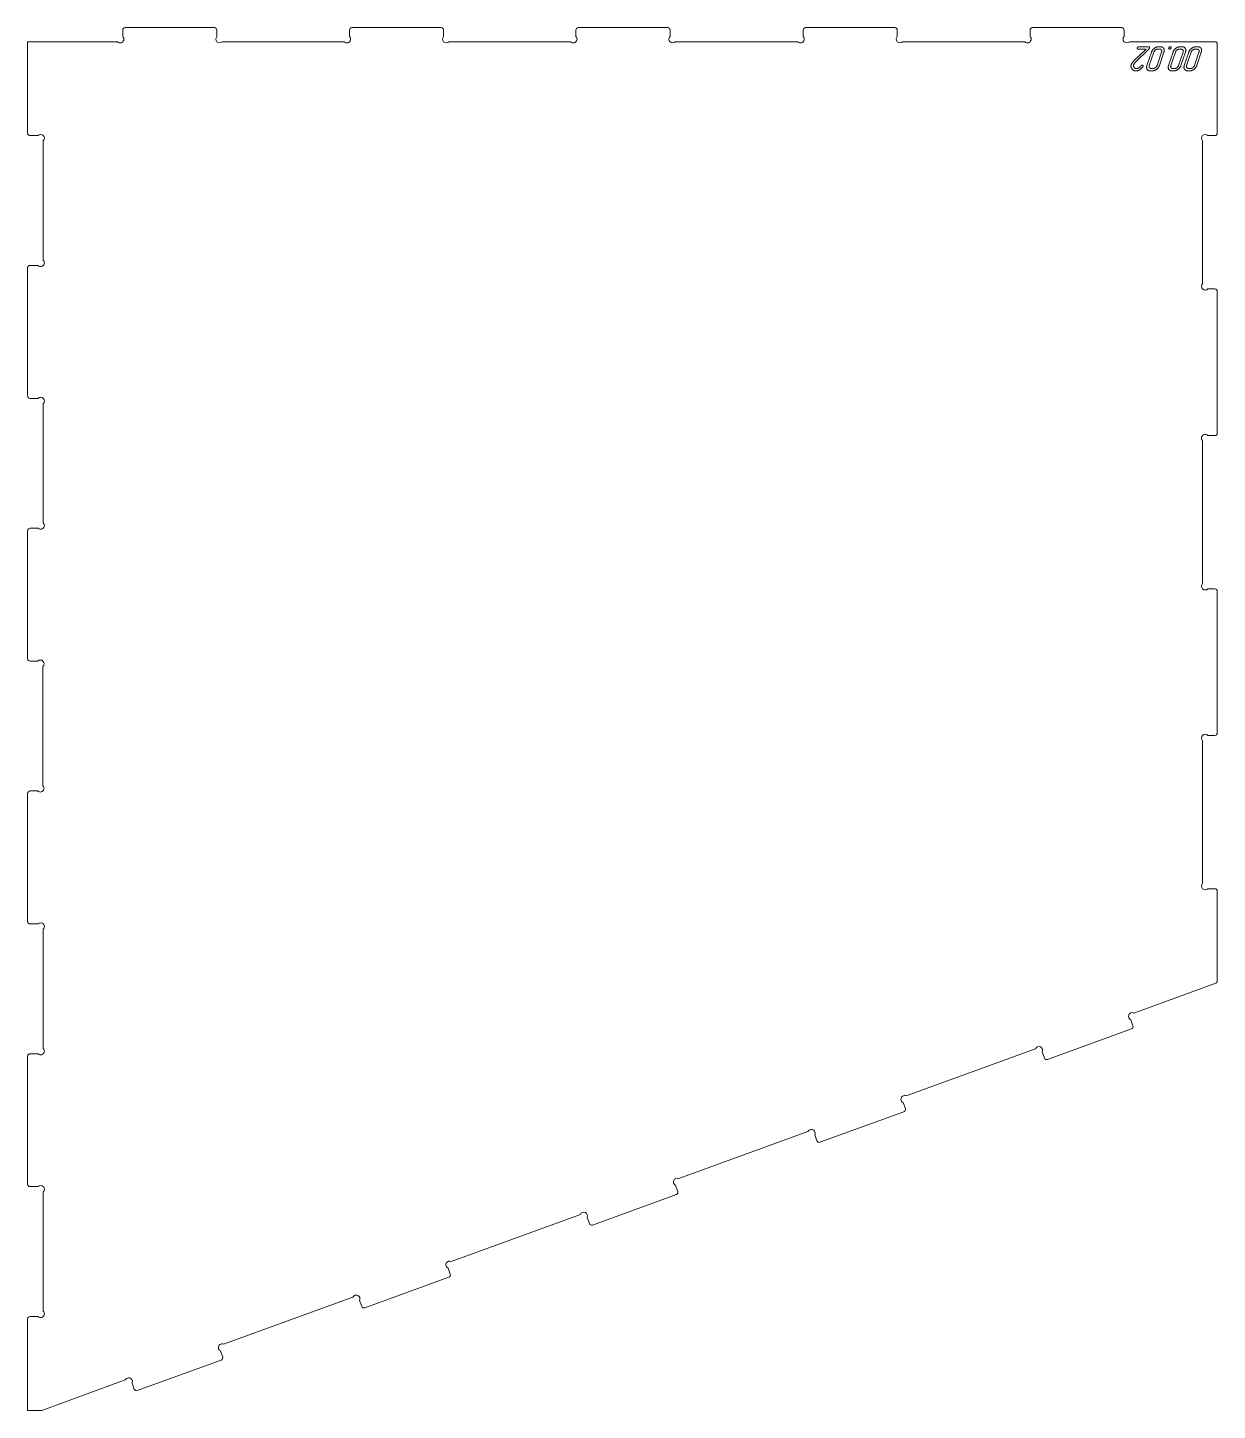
# Model space of a CAD drawing. Header units: millimetres. Extents: x 20 to 1394, y -707 to -10.
# Drawn here: x 546 to 1051, y -598 to -10 of the extents above; entities that cross this region are included whole.
import ezdxf

# ---------------------------------------------------------------- set-up
doc = ezdxf.new("R2010")
doc.units = ezdxf.units.MM
doc.layers.add('Cut', color=7, linetype='Continuous', lineweight=0)
doc.layers.add('Mark', color=7, linetype='Continuous', lineweight=0)

msp = doc.modelspace()

# ---------------------------------------------------------------- linework, layer by layer
at = {"layer": 'Cut'}
msp.add_lwpolyline([(545.73, -16.18), (583.89, -16.18, 1), (586.13, -13.93), (586.13, -11.18, -0.414214), (587.13, -10.18), (625.13, -10.18, -0.414214), (626.13, -11.18), (626.13, -13.93, 1), (628.38, -16.18), (680.29, -16.18, 1), (682.53, -13.93), (682.53, -11.18, -0.414214), (683.53, -10.18), (721.53, -10.18, -0.414214), (722.53, -11.18), (722.53, -13.93, 1), (724.78, -16.18), (776.49, -16.18, 1), (778.73, -13.93), (778.73, -11.18, -0.414214), (779.73, -10.18), (817.73, -10.18, -0.414214), (818.73, -11.18), (818.73, -13.93, 1), (820.98, -16.18), (873.09, -16.18, 1), (875.33, -13.93), (875.33, -11.18, -0.414214), (876.33, -10.18), (914.33, -10.18, -0.414214), (915.33, -11.18), (915.33, -13.93, 1), (917.58, -16.18), (969.49, -16.18, 1), (971.73, -13.93), (971.73, -11.18, -0.414214), (972.73, -10.18), (1010.73, -10.18, -0.414214), (1011.73, -11.18), (1011.73, -13.93, 1), (1013.98, -16.18), (1050.33, -16.18, -0.414214), (1051.33, -17.18), (1051.33, -55.08, -0.414214), (1050.33, -56.08), (1047.33, -56.08, 1), (1045.08, -58.32), (1045.08, -119.03, 1), (1047.33, -121.28), (1050.33, -121.28, -0.414214), (1051.33, -122.28), (1051.33, -182.58, -0.414214), (1050.33, -183.58), (1047.33, -183.58, 1), (1045.08, -185.82), (1045.08, -246.53, 1), (1047.33, -248.78), (1050.33, -248.78, -0.414214), (1051.33, -249.78), (1051.33, -310.08, -0.414214), (1050.33, -311.08), (1047.33, -311.08, 1), (1045.08, -313.32), (1045.08, -374.03, 1), (1047.33, -376.28), (1050.33, -376.28, -0.414214), (1051.33, -377.28), (1051.33, -415.48, -0.315299), (1050.67, -416.42), (1015.85, -429.09, 1), (1014.51, -431.97), (1015.46, -434.56, -0.414214), (1014.86, -435.84), (979.15, -448.83, -0.414214), (977.87, -448.24), (976.93, -445.65, 1), (974.05, -444.31), (919.15, -464.29, 1), (917.8, -467.17), (918.75, -469.76, -0.414214), (918.15, -471.04), (882.44, -484.03, -0.414214), (881.16, -483.44), (880.22, -480.85, 1), (877.34, -479.51), (822.44, -499.49, 1), (821.09, -502.37), (822.04, -504.95, -0.414213), (821.44, -506.24), (785.73, -519.23, -0.414214), (784.45, -518.64), (783.51, -516.05, 1), (780.63, -514.7), (725.73, -534.69, 1), (724.39, -537.56), (725.33, -540.15, -0.414214), (724.73, -541.44), (689.02, -554.43, -0.414214), (687.74, -553.83), (686.8, -551.25, 1), (683.92, -549.9), (629.02, -569.89, 1), (627.68, -572.76), (628.62, -575.35, -0.414214), (628.02, -576.63), (592.31, -589.63, -0.414214), (591.03, -589.03), (590.09, -586.44, 1), (587.21, -585.1), (551.73, -598.02), (545.73, -598.02), (545.73, -559.12, -0.414214), (546.73, -558.12), (550.14, -558.12, 1), (552.38, -555.87), (552.38, -505.16, 1), (550.14, -502.92), (546.73, -502.92, -0.414214), (545.73, -501.92), (545.73, -447.41, -0.414214), (546.73, -446.41), (550.14, -446.41, 1), (552.38, -444.16), (552.38, -393.45, 1), (550.14, -391.21), (546.73, -391.21, -0.414214), (545.73, -390.21), (545.73, -335.7, -0.414214), (546.73, -334.7), (549.99, -334.7, 1), (552.23, -332.45), (552.23, -281.74, 1), (549.99, -279.5), (546.73, -279.5, -0.414213), (545.73, -278.5), (545.73, -223.99, -0.414214), (546.73, -222.99), (550.14, -222.99, 1), (552.38, -220.74), (552.38, -170.03, 1), (550.14, -167.79), (546.73, -167.79, -0.414214), (545.73, -166.79), (545.73, -112.28, -0.414214), (546.73, -111.28), (550.14, -111.28, 1), (552.38, -109.03), (552.38, -58.32, 1), (550.14, -56.08), (546.73, -56.08, -0.414214), (545.73, -55.08)], format="xyb", close=True, dxfattribs=at)
at = {"layer": 'Mark'}
for points in [[(1022.3, -19.12), (1022.34, -19.08), (1022.37, -19.03), (1022.41, -18.99), (1022.44, -18.95), (1022.46, -18.91), (1022.48, -18.88), (1022.5, -18.84), (1022.52, -18.8), (1022.53, -18.74), (1022.55, -18.68), (1022.56, -18.63), (1022.56, -18.58), (1022.56, -18.53), (1022.55, -18.49), (1022.54, -18.45), (1022.52, -18.41), (1022.5, -18.38), (1022.48, -18.36), (1022.44, -18.33), (1022.4, -18.31), (1022.36, -18.3), (1022.31, -18.29), (1022.26, -18.28), (1022.2, -18.28), (1017.93, -18.28), (1017.87, -18.28), (1017.81, -18.29), (1017.75, -18.3), (1017.7, -18.31), (1017.64, -18.33), (1017.6, -18.35), (1017.55, -18.38), (1017.51, -18.41), (1017.46, -18.44), (1017.43, -18.48), (1017.39, -18.52), (1017.36, -18.56), (1017.33, -18.61), (1017.3, -18.67), (1017.27, -18.72), (1017.25, -18.78), (1017.23, -18.84), (1017.22, -18.9), (1017.21, -18.95), (1017.21, -19), (1017.21, -19.05), (1017.22, -19.09), (1017.23, -19.12), (1017.25, -19.16), (1017.27, -19.19), (1017.3, -19.21), (1017.34, -19.23), (1017.38, -19.25), (1017.42, -19.26), (1017.47, -19.27), (1017.53, -19.28), (1017.59, -19.28), (1021.04, -19.28), (1015.76, -24.44), (1015.67, -24.53), (1015.58, -24.63), (1015.49, -24.72), (1015.41, -24.82), (1015.33, -24.91), (1015.26, -25.01), (1015.19, -25.11), (1015.12, -25.2), (1015.06, -25.3), (1015, -25.39), (1014.95, -25.49), (1014.9, -25.59), (1014.85, -25.68), (1014.81, -25.78), (1014.77, -25.88), (1014.74, -25.98), (1014.71, -26.04), (1014.69, -26.11), (1014.68, -26.17), (1014.66, -26.24), (1014.65, -26.3), (1014.63, -26.36), (1014.62, -26.42), (1014.62, -26.48), (1014.61, -26.54), (1014.61, -26.59), (1014.61, -26.65), (1014.61, -26.71), (1014.61, -26.76), (1014.61, -26.81), (1014.62, -26.86), (1014.63, -26.92), (1014.64, -26.96), (1014.65, -27.01), (1014.66, -27.06), (1014.68, -27.11), (1014.7, -27.15), (1014.72, -27.2), (1014.74, -27.24), (1014.76, -27.28), (1014.79, -27.32), (1014.82, -27.36), (1014.85, -27.4), (1014.88, -27.44), (1014.92, -27.48), (1014.95, -27.51), (1014.99, -27.55), (1015.03, -27.58), (1015.07, -27.65), (1015.11, -27.72), (1015.16, -27.78), (1015.2, -27.84), (1015.25, -27.9), (1015.3, -27.96), (1015.34, -28.01), (1015.39, -28.06), (1015.45, -28.11), (1015.5, -28.16), (1015.55, -28.2), (1015.61, -28.24), (1015.66, -28.28), (1015.72, -28.32), (1015.78, -28.35), (1015.84, -28.39), (1015.9, -28.41), (1015.96, -28.44), (1016.03, -28.47), (1016.09, -28.49), (1016.16, -28.51), (1016.23, -28.52), (1016.3, -28.54), (1016.37, -28.55), (1016.44, -28.56), (1016.51, -28.57), (1016.59, -28.57), (1016.66, -28.57), (1016.68, -28.58), (1016.69, -28.58), (1016.69, -28.58), (1016.7, -28.58), (1016.76, -28.57), (1016.88, -28.57), (1017, -28.56), (1017.12, -28.55), (1017.23, -28.53), (1017.35, -28.51), (1017.46, -28.48), (1017.57, -28.45), (1017.69, -28.42), (1017.8, -28.38), (1017.9, -28.33), (1018.01, -28.29), (1018.12, -28.23), (1018.22, -28.18), (1018.33, -28.12), (1018.43, -28.05), (1018.53, -27.98), (1018.63, -27.91), (1018.73, -27.83), (1018.82, -27.75), (1018.92, -27.66), (1019.02, -27.57), (1019.11, -27.47), (1019.2, -27.37), (1019.29, -27.27), (1019.38, -27.16), (1019.47, -27.04), (1019.56, -26.93), (1019.6, -26.87), (1019.62, -26.84), (1019.63, -26.82), (1019.64, -26.82), (1019.64, -26.82), (1019.64, -26.82), (1019.64, -26.81), (1019.65, -26.79), (1019.67, -26.76), (1019.69, -26.73), (1019.71, -26.7), (1019.72, -26.67), (1019.74, -26.64), (1019.75, -26.61), (1019.75, -26.61), (1019.75, -26.6), (1019.75, -26.6), (1019.75, -26.6), (1019.76, -26.58), (1019.77, -26.55), (1019.78, -26.52), (1019.78, -26.48), (1019.79, -26.46), (1019.79, -26.43), (1019.79, -26.4), (1019.79, -26.37), (1019.79, -26.35), (1019.79, -26.33), (1019.78, -26.3), (1019.77, -26.28), (1019.76, -26.26), (1019.75, -26.24), (1019.74, -26.23), (1019.73, -26.21), (1019.71, -26.2), (1019.7, -26.18), (1019.68, -26.17), (1019.66, -26.16), (1019.63, -26.15), (1019.61, -26.14), (1019.58, -26.13), (1019.56, -26.12), (1019.53, -26.12), (1019.5, -26.12), (1019.47, -26.11), (1019.43, -26.11), (1019.41, -26.11), (1019.4, -26.11), (1019.4, -26.11), (1019.35, -26.11), (1019.31, -26.12), (1019.27, -26.13), (1019.22, -26.14), (1019.18, -26.15), (1019.14, -26.17), (1019.1, -26.19), (1019.06, -26.22), (1019.02, -26.24), (1018.99, -26.27), (1018.95, -26.31), (1018.91, -26.34), (1018.88, -26.38), (1018.84, -26.43), (1018.84, -26.43), (1018.84, -26.43), (1018.84, -26.43), (1018.82, -26.45), (1018.79, -26.49), (1018.73, -26.57), (1018.67, -26.64), (1018.6, -26.71), (1018.54, -26.78), (1018.48, -26.84), (1018.42, -26.91), (1018.35, -26.97), (1018.29, -27.02), (1018.23, -27.07), (1018.16, -27.13), (1018.1, -27.17), (1018.04, -27.22), (1017.97, -27.26), (1017.91, -27.3), (1017.84, -27.34), (1017.78, -27.37), (1017.71, -27.4), (1017.65, -27.43), (1017.58, -27.46), (1017.51, -27.48), (1017.45, -27.5), (1017.38, -27.52), (1017.31, -27.53), (1017.25, -27.54), (1017.18, -27.55), (1017.11, -27.56), (1017.04, -27.56), (1017.01, -27.56), (1017, -27.56), (1016.99, -27.56), (1016.98, -27.56), (1016.93, -27.56), (1016.84, -27.55), (1016.75, -27.54), (1016.67, -27.53), (1016.58, -27.51), (1016.5, -27.49), (1016.42, -27.46), (1016.35, -27.43), (1016.28, -27.39), (1016.21, -27.35), (1016.14, -27.3), (1016.08, -27.25), (1016.02, -27.19), (1015.96, -27.13), (1015.91, -27.06), (1015.86, -27), (1015.82, -26.92), (1015.78, -26.85), (1015.75, -26.78), (1015.73, -26.7), (1015.71, -26.62), (1015.7, -26.54), (1015.69, -26.46), (1015.69, -26.38), (1015.69, -26.29), (1015.71, -26.21), (1015.72, -26.12), (1015.75, -26.03), (1015.76, -25.98), (1015.77, -25.96), (1015.78, -25.94), (1015.8, -25.87), (1015.83, -25.8), (1015.86, -25.74), (1015.9, -25.67), (1015.93, -25.6), (1015.97, -25.54), (1016.02, -25.47), (1016.07, -25.4), (1016.12, -25.33), (1016.17, -25.27), (1016.23, -25.2), (1016.29, -25.13), (1016.35, -25.06), (1016.42, -25)], [(1022.93, -28.57), (1023.64, -28.57), (1023.76, -28.57), (1023.88, -28.56), (1023.99, -28.54), (1024.11, -28.53), (1024.23, -28.5), (1024.34, -28.47), (1024.46, -28.44), (1024.57, -28.4), (1024.69, -28.36), (1024.8, -28.31), (1024.92, -28.25), (1025.03, -28.19), (1025.15, -28.13), (1025.26, -28.06), (1025.37, -27.98), (1025.48, -27.9), (1025.59, -27.81), (1025.7, -27.73), (1025.8, -27.64), (1025.9, -27.55), (1025.99, -27.45), (1026.08, -27.36), (1026.16, -27.26), (1026.24, -27.16), (1026.31, -27.06), (1026.38, -26.95), (1026.45, -26.85), (1026.51, -26.74), (1026.56, -26.63), (1026.61, -26.51), (1026.66, -26.4), (1026.7, -26.28), (1028.64, -20.57), (1028.68, -20.45), (1028.71, -20.34), (1028.74, -20.22), (1028.76, -20.11), (1028.77, -20), (1028.78, -19.9), (1028.78, -19.79), (1028.78, -19.69), (1028.77, -19.59), (1028.75, -19.49), (1028.73, -19.4), (1028.7, -19.3), (1028.66, -19.21), (1028.62, -19.12), (1028.58, -19.04), (1028.53, -18.95), (1028.47, -18.87), (1028.41, -18.79), (1028.34, -18.72), (1028.27, -18.66), (1028.2, -18.6), (1028.12, -18.54), (1028.04, -18.49), (1027.96, -18.45), (1027.87, -18.41), (1027.78, -18.38), (1027.68, -18.35), (1027.58, -18.32), (1027.47, -18.31), (1027.36, -18.29), (1027.25, -18.28), (1027.14, -18.28), (1026.42, -18.28), (1026.3, -18.28), (1026.18, -18.29), (1026.06, -18.31), (1025.95, -18.32), (1025.83, -18.35), (1025.71, -18.38), (1025.59, -18.41), (1025.48, -18.45), (1025.36, -18.49), (1025.25, -18.54), (1025.13, -18.6), (1025.02, -18.66), (1024.9, -18.72), (1024.79, -18.79), (1024.68, -18.87), (1024.57, -18.95), (1024.46, -19.03), (1024.35, -19.12), (1024.25, -19.21), (1024.15, -19.3), (1024.06, -19.39), (1023.97, -19.49), (1023.89, -19.59), (1023.81, -19.69), (1023.74, -19.79), (1023.67, -19.89), (1023.6, -20), (1023.54, -20.11), (1023.49, -20.22), (1023.43, -20.33), (1023.39, -20.45), (1023.34, -20.57), (1021.4, -26.28), (1021.36, -26.4), (1021.33, -26.52), (1021.31, -26.63), (1021.29, -26.74), (1021.28, -26.85), (1021.27, -26.95), (1021.27, -27.06), (1021.27, -27.16), (1021.28, -27.26), (1021.3, -27.36), (1021.32, -27.45), (1021.35, -27.55), (1021.38, -27.64), (1021.43, -27.73), (1021.47, -27.82), (1021.52, -27.9), (1021.58, -27.98), (1021.64, -28.06), (1021.71, -28.13), (1021.78, -28.19), (1021.85, -28.25), (1021.93, -28.31), (1022.01, -28.36), (1022.1, -28.4), (1022.19, -28.44), (1022.28, -28.47), (1022.38, -28.5), (1022.48, -28.53), (1022.59, -28.54), (1022.69, -28.56), (1022.81, -28.57)], [(1023.27, -27.57), (1023.98, -27.57), (1024.04, -27.57), (1024.11, -27.56), (1024.17, -27.55), (1024.24, -27.54), (1024.3, -27.53), (1024.37, -27.51), (1024.43, -27.5), (1024.5, -27.47), (1024.56, -27.45), (1024.63, -27.42), (1024.69, -27.39), (1024.75, -27.35), (1024.82, -27.32), (1024.88, -27.28), (1024.94, -27.23), (1025.01, -27.19), (1025.07, -27.14), (1025.13, -27.09), (1025.19, -27.04), (1025.24, -26.99), (1025.29, -26.94), (1025.34, -26.88), (1025.39, -26.83), (1025.43, -26.77), (1025.48, -26.72), (1025.51, -26.66), (1025.55, -26.6), (1025.58, -26.54), (1025.62, -26.47), (1025.65, -26.41), (1025.67, -26.35), (1025.7, -26.28), (1027.64, -20.57), (1027.66, -20.5), (1027.68, -20.44), (1027.69, -20.37), (1027.7, -20.31), (1027.71, -20.25), (1027.71, -20.19), (1027.71, -20.13), (1027.71, -20.08), (1027.7, -20.02), (1027.69, -19.97), (1027.68, -19.91), (1027.67, -19.86), (1027.65, -19.81), (1027.62, -19.76), (1027.6, -19.71), (1027.57, -19.66), (1027.54, -19.61), (1027.5, -19.57), (1027.46, -19.53), (1027.43, -19.49), (1027.39, -19.46), (1027.34, -19.43), (1027.3, -19.4), (1027.25, -19.38), (1027.2, -19.35), (1027.15, -19.34), (1027.1, -19.32), (1027.04, -19.31), (1026.98, -19.3), (1026.92, -19.29), (1026.86, -19.28), (1026.8, -19.28), (1026.08, -19.28), (1026.01, -19.28), (1025.95, -19.29), (1025.88, -19.3), (1025.82, -19.31), (1025.75, -19.32), (1025.69, -19.34), (1025.62, -19.35), (1025.55, -19.38), (1025.49, -19.4), (1025.42, -19.43), (1025.36, -19.46), (1025.3, -19.49), (1025.23, -19.53), (1025.17, -19.57), (1025.1, -19.61), (1025.04, -19.66), (1024.98, -19.71), (1024.92, -19.76), (1024.86, -19.81), (1024.81, -19.86), (1024.75, -19.91), (1024.71, -19.96), (1024.66, -20.02), (1024.61, -20.07), (1024.57, -20.13), (1024.53, -20.19), (1024.5, -20.25), (1024.46, -20.31), (1024.43, -20.37), (1024.4, -20.44), (1024.38, -20.5), (1024.35, -20.57), (1022.41, -26.28), (1022.39, -26.35), (1022.37, -26.41), (1022.36, -26.48), (1022.35, -26.54), (1022.34, -26.6), (1022.34, -26.66), (1022.33, -26.72), (1022.34, -26.77), (1022.34, -26.83), (1022.35, -26.89), (1022.37, -26.94), (1022.38, -26.99), (1022.4, -27.04), (1022.43, -27.09), (1022.45, -27.14), (1022.48, -27.19), (1022.51, -27.24), (1022.55, -27.28), (1022.59, -27.32), (1022.63, -27.36), (1022.67, -27.39), (1022.71, -27.42), (1022.76, -27.45), (1022.8, -27.47), (1022.85, -27.5), (1022.91, -27.51), (1022.96, -27.53), (1023.02, -27.54), (1023.08, -27.55), (1023.14, -27.56), (1023.2, -27.57)], [(1032.08, -28.57), (1032.8, -28.57), (1032.91, -28.57), (1033.03, -28.56), (1033.15, -28.54), (1033.27, -28.53), (1033.38, -28.5), (1033.5, -28.47), (1033.62, -28.44), (1033.73, -28.4), (1033.85, -28.36), (1033.96, -28.31), (1034.07, -28.25), (1034.19, -28.19), (1034.3, -28.13), (1034.42, -28.06), (1034.53, -27.98), (1034.64, -27.9), (1034.75, -27.81), (1034.86, -27.73), (1034.96, -27.64), (1035.05, -27.55), (1035.15, -27.45), (1035.23, -27.36), (1035.32, -27.26), (1035.39, -27.16), (1035.47, -27.06), (1035.54, -26.95), (1035.6, -26.85), (1035.66, -26.74), (1035.72, -26.63), (1035.77, -26.51), (1035.82, -26.4), (1035.86, -26.28), (1037.8, -20.57), (1037.84, -20.45), (1037.87, -20.34), (1037.9, -20.22), (1037.91, -20.11), (1037.93, -20), (1037.94, -19.9), (1037.94, -19.79), (1037.93, -19.69), (1037.92, -19.59), (1037.91, -19.49), (1037.88, -19.4), (1037.86, -19.3), (1037.82, -19.21), (1037.78, -19.12), (1037.73, -19.04), (1037.68, -18.95), (1037.62, -18.87), (1037.56, -18.79), (1037.5, -18.72), (1037.43, -18.66), (1037.36, -18.6), (1037.28, -18.54), (1037.2, -18.49), (1037.11, -18.45), (1037.03, -18.41), (1036.93, -18.38), (1036.84, -18.35), (1036.73, -18.32), (1036.63, -18.31), (1036.52, -18.29), (1036.41, -18.28), (1036.29, -18.28), (1035.58, -18.28), (1035.46, -18.28), (1035.34, -18.29), (1035.22, -18.31), (1035.1, -18.32), (1034.99, -18.35), (1034.87, -18.38), (1034.75, -18.41), (1034.64, -18.45), (1034.52, -18.49), (1034.4, -18.54), (1034.29, -18.6), (1034.18, -18.66), (1034.06, -18.72), (1033.95, -18.79), (1033.83, -18.87), (1033.72, -18.95), (1033.61, -19.03), (1033.51, -19.12), (1033.41, -19.21), (1033.31, -19.3), (1033.22, -19.39), (1033.13, -19.49), (1033.05, -19.59), (1032.97, -19.69), (1032.89, -19.79), (1032.82, -19.89), (1032.76, -20), (1032.7, -20.11), (1032.64, -20.22), (1032.59, -20.33), (1032.54, -20.45), (1032.5, -20.57), (1030.56, -26.28), (1030.52, -26.4), (1030.49, -26.52), (1030.47, -26.63), (1030.45, -26.74), (1030.43, -26.85), (1030.43, -26.95), (1030.42, -27.06), (1030.43, -27.16), (1030.44, -27.26), (1030.46, -27.36), (1030.48, -27.45), (1030.51, -27.55), (1030.54, -27.64), (1030.58, -27.73), (1030.63, -27.82), (1030.68, -27.9), (1030.74, -27.98), (1030.8, -28.06), (1030.87, -28.13), (1030.94, -28.19), (1031.01, -28.25), (1031.09, -28.31), (1031.17, -28.36), (1031.25, -28.4), (1031.34, -28.44), (1031.44, -28.47), (1031.54, -28.5), (1031.64, -28.53), (1031.74, -28.54), (1031.85, -28.56), (1031.97, -28.57)], [(1031.02, -19.28), (1031.08, -19.28), (1031.14, -19.27), (1031.19, -19.26), (1031.25, -19.25), (1031.3, -19.23), (1031.35, -19.21), (1031.39, -19.19), (1031.43, -19.16), (1031.47, -19.12), (1031.51, -19.09), (1031.55, -19.05), (1031.58, -19), (1031.61, -18.95), (1031.64, -18.9), (1031.66, -18.84), (1031.69, -18.78), (1031.71, -18.72), (1031.72, -18.67), (1031.73, -18.61), (1031.73, -18.56), (1031.73, -18.52), (1031.72, -18.48), (1031.71, -18.44), (1031.69, -18.41), (1031.67, -18.38), (1031.64, -18.35), (1031.6, -18.33), (1031.56, -18.31), (1031.52, -18.3), (1031.47, -18.29), (1031.42, -18.28), (1031.36, -18.28), (1031.29, -18.28), (1031.24, -18.29), (1031.18, -18.3), (1031.12, -18.31), (1031.07, -18.33), (1031.02, -18.35), (1030.98, -18.38), (1030.93, -18.41), (1030.89, -18.44), (1030.85, -18.48), (1030.82, -18.52), (1030.79, -18.56), (1030.76, -18.61), (1030.73, -18.67), (1030.7, -18.72), (1030.68, -18.78), (1030.66, -18.84), (1030.65, -18.9), (1030.64, -18.95), (1030.64, -19), (1030.64, -19.05), (1030.65, -19.09), (1030.66, -19.12), (1030.68, -19.16), (1030.7, -19.19), (1030.73, -19.21), (1030.77, -19.23), (1030.81, -19.25), (1030.85, -19.26), (1030.9, -19.27), (1030.96, -19.28)], [(1032.42, -27.57), (1033.14, -27.57), (1033.2, -27.57), (1033.27, -27.56), (1033.33, -27.55), (1033.4, -27.54), (1033.46, -27.53), (1033.53, -27.51), (1033.59, -27.5), (1033.65, -27.47), (1033.72, -27.45), (1033.78, -27.42), (1033.85, -27.39), (1033.91, -27.35), (1033.97, -27.32), (1034.04, -27.28), (1034.1, -27.23), (1034.17, -27.19), (1034.23, -27.14), (1034.29, -27.09), (1034.34, -27.04), (1034.4, -26.99), (1034.45, -26.94), (1034.5, -26.88), (1034.55, -26.83), (1034.59, -26.77), (1034.63, -26.72), (1034.67, -26.66), (1034.71, -26.6), (1034.74, -26.54), (1034.77, -26.47), (1034.8, -26.41), (1034.83, -26.35), (1034.85, -26.28), (1036.79, -20.57), (1036.82, -20.5), (1036.83, -20.44), (1036.85, -20.37), (1036.86, -20.31), (1036.86, -20.25), (1036.87, -20.19), (1036.87, -20.13), (1036.87, -20.08), (1036.86, -20.02), (1036.85, -19.97), (1036.84, -19.91), (1036.82, -19.86), (1036.8, -19.81), (1036.78, -19.76), (1036.75, -19.71), (1036.72, -19.66), (1036.69, -19.61), (1036.66, -19.57), (1036.62, -19.53), (1036.58, -19.49), (1036.54, -19.46), (1036.5, -19.43), (1036.45, -19.4), (1036.41, -19.38), (1036.36, -19.35), (1036.31, -19.34), (1036.25, -19.32), (1036.2, -19.31), (1036.14, -19.3), (1036.08, -19.29), (1036.02, -19.28), (1035.95, -19.28), (1035.24, -19.28), (1035.17, -19.28), (1035.11, -19.29), (1035.04, -19.3), (1034.97, -19.31), (1034.91, -19.32), (1034.84, -19.34), (1034.78, -19.35), (1034.71, -19.38), (1034.65, -19.4), (1034.58, -19.43), (1034.52, -19.46), (1034.45, -19.49), (1034.39, -19.53), (1034.32, -19.57), (1034.26, -19.61), (1034.2, -19.66), (1034.14, -19.71), (1034.08, -19.76), (1034.02, -19.81), (1033.96, -19.86), (1033.91, -19.91), (1033.86, -19.96), (1033.82, -20.02), (1033.77, -20.07), (1033.73, -20.13), (1033.69, -20.19), (1033.65, -20.25), (1033.62, -20.31), (1033.59, -20.37), (1033.56, -20.44), (1033.53, -20.5), (1033.51, -20.57), (1031.57, -26.28), (1031.55, -26.35), (1031.53, -26.41), (1031.51, -26.48), (1031.5, -26.54), (1031.5, -26.6), (1031.49, -26.66), (1031.49, -26.72), (1031.49, -26.77), (1031.5, -26.83), (1031.51, -26.89), (1031.52, -26.94), (1031.54, -26.99), (1031.56, -27.04), (1031.58, -27.09), (1031.61, -27.14), (1031.64, -27.19), (1031.67, -27.24), (1031.71, -27.28), (1031.74, -27.32), (1031.78, -27.36), (1031.82, -27.39), (1031.87, -27.42), (1031.91, -27.45), (1031.96, -27.47), (1032.01, -27.5), (1032.06, -27.51), (1032.12, -27.53), (1032.17, -27.54), (1032.23, -27.55), (1032.29, -27.56), (1032.36, -27.57)], [(1043.01, -18.28), (1042.3, -18.28), (1042.18, -18.28), (1042.06, -18.29), (1041.94, -18.31), (1041.82, -18.32), (1041.71, -18.35), (1041.59, -18.38), (1041.47, -18.41), (1041.36, -18.45), (1041.24, -18.49), (1041.13, -18.54), (1041.01, -18.6), (1040.9, -18.66), (1040.78, -18.72), (1040.67, -18.79), (1040.56, -18.87), (1040.44, -18.95), (1040.33, -19.03), (1040.23, -19.12), (1040.13, -19.21), (1040.03, -19.3), (1039.94, -19.39), (1039.85, -19.49), (1039.77, -19.59), (1039.69, -19.69), (1039.62, -19.79), (1039.55, -19.89), (1039.48, -20), (1039.42, -20.11), (1039.36, -20.22), (1039.31, -20.33), (1039.27, -20.45), (1039.22, -20.57), (1037.28, -26.28), (1037.24, -26.4), (1037.21, -26.52), (1037.19, -26.63), (1037.17, -26.74), (1037.15, -26.85), (1037.15, -26.95), (1037.15, -27.06), (1037.15, -27.16), (1037.16, -27.26), (1037.18, -27.36), (1037.2, -27.45), (1037.23, -27.55), (1037.26, -27.64), (1037.3, -27.73), (1037.35, -27.82), (1037.4, -27.9), (1037.46, -27.98), (1037.52, -28.06), (1037.59, -28.13), (1037.66, -28.19), (1037.73, -28.25), (1037.81, -28.31), (1037.89, -28.36), (1037.98, -28.4), (1038.07, -28.44), (1038.16, -28.47), (1038.26, -28.5), (1038.36, -28.53), (1038.46, -28.54), (1038.57, -28.56), (1038.69, -28.57), (1038.8, -28.57), (1039.52, -28.57), (1039.64, -28.57), (1039.75, -28.56), (1039.87, -28.54), (1039.99, -28.53), (1040.1, -28.5), (1040.22, -28.47), (1040.34, -28.44), (1040.45, -28.4), (1040.57, -28.36), (1040.68, -28.31), (1040.8, -28.25), (1040.91, -28.19), (1041.02, -28.13), (1041.14, -28.06), (1041.25, -27.98), (1041.36, -27.9), (1041.47, -27.81), (1041.58, -27.73), (1041.68, -27.64), (1041.77, -27.55), (1041.87, -27.45), (1041.95, -27.36), (1042.04, -27.26), (1042.12, -27.16), (1042.19, -27.06), (1042.26, -26.95), (1042.32, -26.85), (1042.38, -26.74), (1042.44, -26.63), (1042.49, -26.51), (1042.54, -26.4), (1042.58, -26.28), (1044.52, -20.57), (1044.56, -20.45), (1044.59, -20.34), (1044.62, -20.22), (1044.64, -20.11), (1044.65, -20), (1044.66, -19.9), (1044.66, -19.79), (1044.65, -19.69), (1044.64, -19.59), (1044.63, -19.49), (1044.6, -19.4), (1044.58, -19.3), (1044.54, -19.21), (1044.5, -19.12), (1044.46, -19.04), (1044.4, -18.95), (1044.35, -18.87), (1044.29, -18.79), (1044.22, -18.72), (1044.15, -18.66), (1044.08, -18.6), (1044, -18.54), (1043.92, -18.49), (1043.84, -18.45), (1043.75, -18.41), (1043.65, -18.38), (1043.56, -18.35), (1043.46, -18.32), (1043.35, -18.31), (1043.24, -18.29), (1043.13, -18.28)], [(1042.67, -19.28), (1041.96, -19.28), (1041.89, -19.28), (1041.83, -19.29), (1041.76, -19.3), (1041.69, -19.31), (1041.63, -19.32), (1041.56, -19.34), (1041.5, -19.35), (1041.43, -19.38), (1041.37, -19.4), (1041.3, -19.43), (1041.24, -19.46), (1041.17, -19.49), (1041.11, -19.53), (1041.05, -19.57), (1040.98, -19.61), (1040.92, -19.66), (1040.86, -19.71), (1040.8, -19.76), (1040.74, -19.81), (1040.69, -19.86), (1040.63, -19.91), (1040.58, -19.96), (1040.54, -20.02), (1040.49, -20.07), (1040.45, -20.13), (1040.41, -20.19), (1040.37, -20.25), (1040.34, -20.31), (1040.31, -20.37), (1040.28, -20.44), (1040.25, -20.5), (1040.23, -20.57), (1038.29, -26.28), (1038.27, -26.35), (1038.25, -26.41), (1038.24, -26.48), (1038.22, -26.54), (1038.22, -26.6), (1038.21, -26.66), (1038.21, -26.72), (1038.22, -26.77), (1038.22, -26.83), (1038.23, -26.89), (1038.24, -26.94), (1038.26, -26.99), (1038.28, -27.04), (1038.3, -27.09), (1038.33, -27.14), (1038.36, -27.19), (1038.39, -27.24), (1038.43, -27.28), (1038.47, -27.32), (1038.5, -27.36), (1038.55, -27.39), (1038.59, -27.42), (1038.63, -27.45), (1038.68, -27.47), (1038.73, -27.5), (1038.78, -27.51), (1038.84, -27.53), (1038.9, -27.54), (1038.95, -27.55), (1039.02, -27.56), (1039.08, -27.57), (1039.14, -27.57), (1039.86, -27.57), (1039.92, -27.57), (1039.99, -27.56), (1040.05, -27.55), (1040.12, -27.54), (1040.18, -27.53), (1040.25, -27.51), (1040.31, -27.5), (1040.38, -27.47), (1040.44, -27.45), (1040.5, -27.42), (1040.57, -27.39), (1040.63, -27.35), (1040.7, -27.32), (1040.76, -27.28), (1040.82, -27.23), (1040.89, -27.19), (1040.95, -27.14), (1041.01, -27.09), (1041.07, -27.04), (1041.12, -26.99), (1041.17, -26.94), (1041.22, -26.88), (1041.27, -26.83), (1041.31, -26.77), (1041.35, -26.72), (1041.39, -26.66), (1041.43, -26.6), (1041.46, -26.54), (1041.49, -26.47), (1041.52, -26.41), (1041.55, -26.35), (1041.57, -26.28), (1043.52, -20.57), (1043.54, -20.5), (1043.55, -20.44), (1043.57, -20.37), (1043.58, -20.31), (1043.59, -20.25), (1043.59, -20.19), (1043.59, -20.13), (1043.59, -20.08), (1043.58, -20.02), (1043.57, -19.97), (1043.56, -19.91), (1043.54, -19.86), (1043.52, -19.81), (1043.5, -19.76), (1043.48, -19.71), (1043.45, -19.66), (1043.41, -19.61), (1043.38, -19.57), (1043.34, -19.53), (1043.3, -19.49), (1043.26, -19.46), (1043.22, -19.43), (1043.18, -19.4), (1043.13, -19.38), (1043.08, -19.35), (1043.03, -19.34), (1042.97, -19.32), (1042.92, -19.31), (1042.86, -19.3), (1042.8, -19.29), (1042.74, -19.28)]]:
    msp.add_lwpolyline(points, close=True, dxfattribs=at)

doc.saveas('drawing.dxf')
